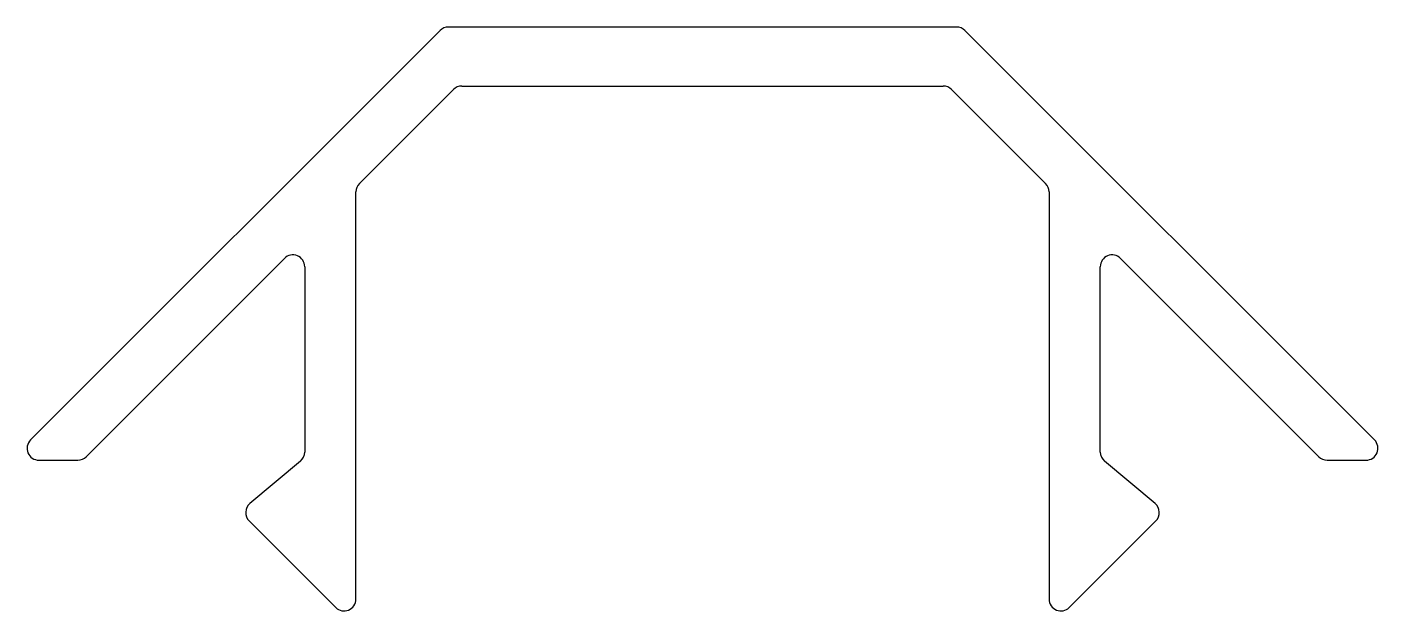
# Model space of a CAD drawing. Extents: x 817.7 to 852, y 448.6 to 463.5.
import ezdxf

# ---------------------------------------------------------------- set-up
doc = ezdxf.new("R2010")
doc.units = 0
doc.layers.get('0').update_dxf_attribs({"linetype": 'CONTINUOUS'})

msp = doc.modelspace()

# ---------------------------------------------------------------- linework, layer by layer
at = {"color": 0}
for p, q in [((834.884, 463.46), (828.435, 463.46)), ((841.334, 463.46), (834.884, 463.46)), ((828.223, 463.372), (817.823, 452.972)), ((851.946, 452.972), (841.546, 463.372)), ((826.172, 459.484), (828.561, 461.872)), ((828.773, 461.96), (834.884, 461.96)), ((834.884, 461.96), (840.996, 461.96)), ((841.208, 461.872), (843.596, 459.484)), ((826.084, 448.929), (826.084, 459.272)), ((843.684, 459.272), (843.684, 448.929)), ((819.237, 452.548), (824.272, 457.584)), ((845.496, 457.584), (850.532, 452.548)), ((824.784, 457.372), (824.784, 452.665)), ((844.984, 452.665), (844.984, 457.372)), ((818.035, 452.46), (819.025, 452.46)), ((824.677, 452.435), (823.393, 451.357)), ((846.375, 451.357), (845.091, 452.435)), ((850.744, 452.46), (851.734, 452.46)), ((823.374, 450.915), (825.572, 448.717)), ((844.196, 448.717), (846.395, 450.915))]:
    msp.add_line(p, q, dxfattribs=at)
for centre, start, end in [((828.435, 463.16), 90, 135), ((841.334, 463.16), 45, 90), ((828.773, 461.66), 90, 135), ((840.996, 461.66), 45, 90), ((826.384, 459.272), 135, 180), ((843.384, 459.272), 0, 45), ((824.484, 457.372), 0, 135), ((845.284, 457.372), 45, 180), ((818.035, 452.76), 135, 270), ((851.734, 452.76), 270, 45), ((819.025, 452.76), 270, 315), ((824.484, 452.665), 310, 0), ((845.284, 452.665), 180, 230), ((850.744, 452.76), 225, 270), ((823.586, 451.128), 130, 225), ((846.183, 451.128), 315, 50), ((825.784, 448.929), 225, 360), ((843.984, 448.929), 180, 315)]:
    msp.add_arc(centre, 0.3, start, end, dxfattribs=at)

doc.saveas('drawing.dxf')
